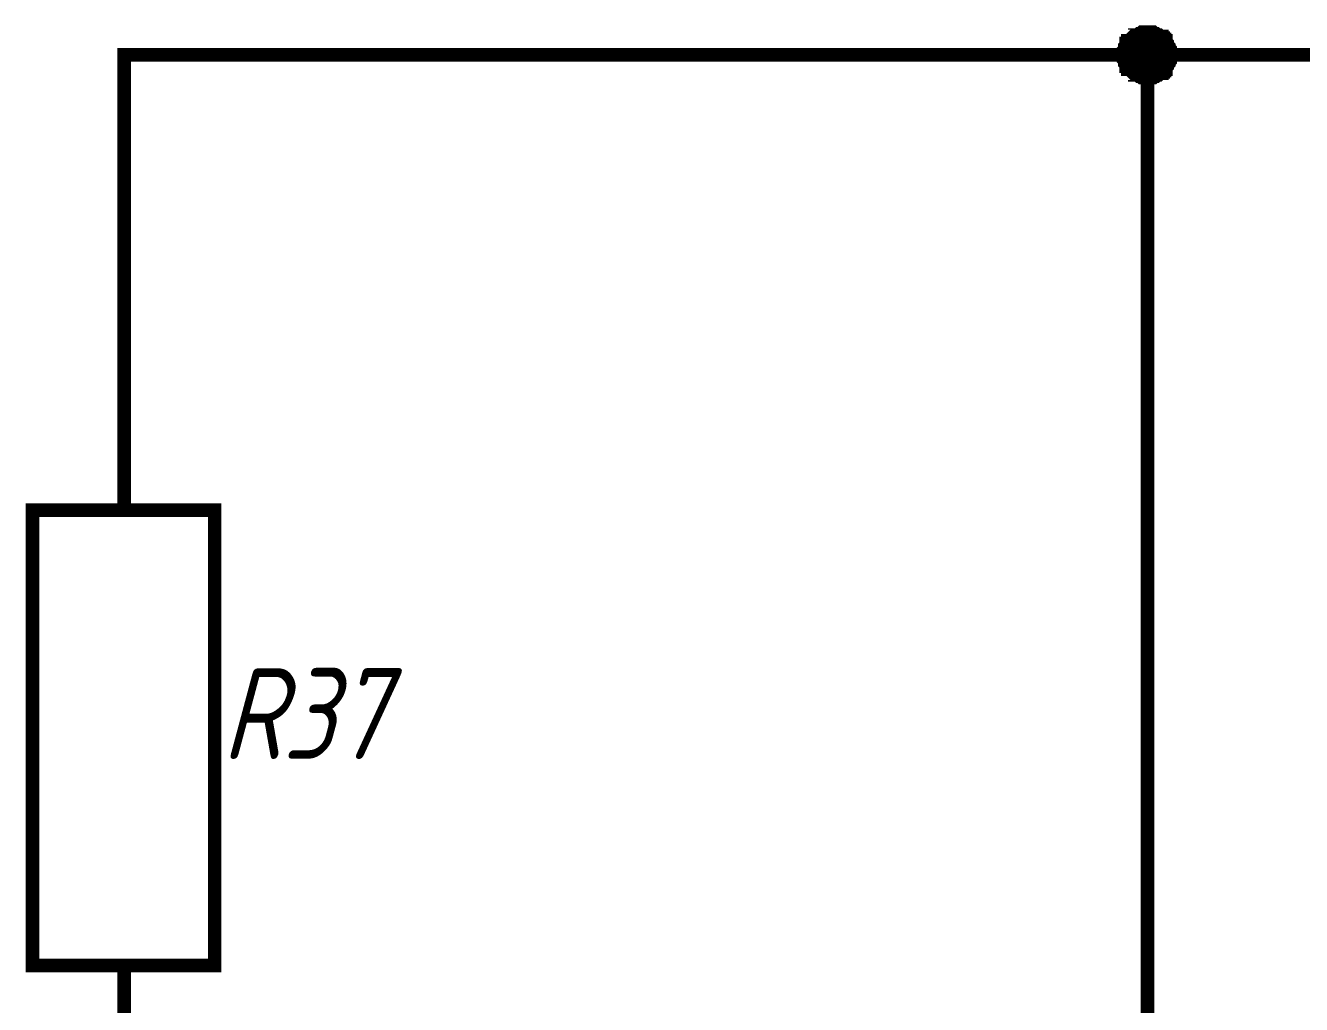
# Model space of a CAD drawing. Extents: x 196 to 1101, y 70 to 664.
# Drawn here: x 862.26 to 890.29, y 422.8 to 444.32 of the extents above; entities that cross this region are included whole.
import ezdxf

# ---------------------------------------------------------------- set-up
doc = ezdxf.new("R2010")
doc.units = 0
doc.header["$MEASUREMENT"] = 0
doc.layers.add('Sheet', color=255, linetype='CONTINUOUS')
doc.styles.add('GOST type A0', font='', dxfattribs={"oblique": 15, "height": 3.5})
doc.styles.get('GOST type A0').set_extended_font_data('GOST type A')

msp = doc.modelspace()

# ---------------------------------------------------------------- linework, layer by layer
at = {"layer": 'Sheet', "const_width": 0.3}
for points in [[(886.381, 443.669), (886.381, 443.7), (886.381, 443.731), (886.381, 443.731), (886.381, 443.762), (886.412, 443.793), (886.412, 443.824), (886.412, 443.855), (886.412, 443.855), (886.443, 443.886), (886.443, 443.917), (886.474, 443.917), (886.474, 443.948), (886.474, 443.979), (886.505, 443.979), (886.536, 444.01), (886.536, 444.01), (886.567, 444.041), (886.567, 444.041), (886.598, 444.072), (886.63, 444.072), (886.63, 444.104), (886.661, 444.104), (886.692, 444.104), (886.723, 444.135), (886.723, 444.135), (886.754, 444.135), (886.785, 444.166), (886.816, 444.166), (886.847, 444.166), (886.847, 444.166), (886.878, 444.166), (886.909, 444.166)], [(886.381, 443.669), (886.381, 443.7), (886.381, 443.731), (886.381, 443.731), (886.381, 443.762), (886.412, 443.793), (886.412, 443.824), (886.412, 443.855), (886.412, 443.855), (886.443, 443.886), (886.443, 443.917), (886.474, 443.917), (886.474, 443.948), (886.474, 443.979), (886.505, 443.979), (886.536, 444.01), (886.536, 444.01), (886.567, 444.041), (886.567, 444.041), (886.598, 444.072), (886.63, 444.072), (886.63, 444.104), (886.661, 444.104), (886.692, 444.104), (886.723, 444.135), (886.723, 444.135), (886.754, 444.135), (886.785, 444.166), (886.816, 444.166), (886.847, 444.166), (886.847, 444.166), (886.878, 444.166), (886.909, 444.166)], [(886.381, 443.669), (886.381, 443.7), (886.381, 443.731), (886.381, 443.731), (886.381, 443.762), (886.412, 443.793), (886.412, 443.824), (886.412, 443.855), (886.412, 443.855), (886.443, 443.886), (886.443, 443.917), (886.474, 443.917), (886.474, 443.948), (886.474, 443.979), (886.505, 443.979), (886.536, 444.01), (886.536, 444.01), (886.567, 444.041), (886.567, 444.041), (886.598, 444.072), (886.63, 444.072), (886.63, 444.104), (886.661, 444.104), (886.692, 444.104), (886.723, 444.135), (886.723, 444.135), (886.754, 444.135), (886.785, 444.166), (886.816, 444.166), (886.847, 444.166), (886.847, 444.166), (886.878, 444.166), (886.909, 444.166)], [(886.381, 443.669), (886.381, 443.7), (886.381, 443.731), (886.381, 443.731), (886.381, 443.762), (886.412, 443.793), (886.412, 443.824), (886.412, 443.855), (886.412, 443.855), (886.443, 443.886), (886.443, 443.917), (886.474, 443.917), (886.474, 443.948), (886.474, 443.979), (886.505, 443.979), (886.536, 444.01), (886.536, 444.01), (886.567, 444.041), (886.567, 444.041), (886.598, 444.072), (886.63, 444.072), (886.63, 444.104), (886.661, 444.104), (886.692, 444.104), (886.723, 444.135), (886.723, 444.135), (886.754, 444.135), (886.785, 444.166), (886.816, 444.166), (886.847, 444.166), (886.847, 444.166), (886.878, 444.166), (886.909, 444.166)], [(886.381, 443.669), (886.381, 443.7), (886.381, 443.731), (886.381, 443.731), (886.381, 443.762), (886.412, 443.793), (886.412, 443.824), (886.412, 443.855), (886.412, 443.855), (886.443, 443.886), (886.443, 443.917), (886.474, 443.917), (886.474, 443.948), (886.474, 443.979), (886.505, 443.979), (886.536, 444.01), (886.536, 444.01), (886.567, 444.041), (886.567, 444.041), (886.598, 444.072), (886.63, 444.072), (886.63, 444.104), (886.661, 444.104), (886.692, 444.104), (886.723, 444.135), (886.723, 444.135), (886.754, 444.135), (886.785, 444.166), (886.816, 444.166), (886.847, 444.166), (886.847, 444.166), (886.878, 444.166), (886.909, 444.166)], [(886.381, 443.669), (886.381, 443.7), (886.381, 443.731), (886.381, 443.731), (886.381, 443.762), (886.412, 443.793), (886.412, 443.824), (886.412, 443.855), (886.412, 443.855), (886.443, 443.886), (886.443, 443.917), (886.474, 443.917), (886.474, 443.948), (886.474, 443.979), (886.505, 443.979), (886.536, 444.01), (886.536, 444.01), (886.567, 444.041), (886.567, 444.041), (886.598, 444.072), (886.63, 444.072), (886.63, 444.104), (886.661, 444.104), (886.692, 444.104), (886.723, 444.135), (886.723, 444.135), (886.754, 444.135), (886.785, 444.166), (886.816, 444.166), (886.847, 444.166), (886.847, 444.166), (886.878, 444.166), (886.909, 444.166)], [(886.381, 443.669), (886.381, 443.7), (886.381, 443.731), (886.381, 443.731), (886.381, 443.762), (886.412, 443.793), (886.412, 443.824), (886.412, 443.855), (886.412, 443.855), (886.443, 443.886), (886.443, 443.917), (886.474, 443.917), (886.474, 443.948), (886.474, 443.979), (886.505, 443.979), (886.536, 444.01), (886.536, 444.01), (886.567, 444.041), (886.567, 444.041), (886.598, 444.072), (886.63, 444.072), (886.63, 444.104), (886.661, 444.104), (886.692, 444.104), (886.723, 444.135), (886.723, 444.135), (886.754, 444.135), (886.785, 444.166), (886.816, 444.166), (886.847, 444.166), (886.847, 444.166), (886.878, 444.166), (886.909, 444.166)], [(886.381, 443.669), (886.381, 443.7), (886.381, 443.731), (886.381, 443.731), (886.381, 443.762), (886.412, 443.793), (886.412, 443.824), (886.412, 443.855), (886.412, 443.855), (886.443, 443.886), (886.443, 443.917), (886.474, 443.917), (886.474, 443.948), (886.474, 443.979), (886.505, 443.979), (886.536, 444.01), (886.536, 444.01), (886.567, 444.041), (886.567, 444.041), (886.598, 444.072), (886.63, 444.072), (886.63, 444.104), (886.661, 444.104), (886.692, 444.104), (886.723, 444.135), (886.723, 444.135), (886.754, 444.135), (886.785, 444.166), (886.816, 444.166), (886.847, 444.166), (886.847, 444.166), (886.878, 444.166), (886.909, 444.166)], [(886.909, 444.166), (886.909, 444.166)], [(886.909, 444.166), (886.94, 444.166), (886.971, 444.166), (886.971, 444.166), (887.002, 444.166), (887.033, 444.166), (887.064, 444.135), (887.095, 444.135), (887.095, 444.135), (887.126, 444.104), (887.157, 444.104), (887.157, 444.104), (887.189, 444.072), (887.22, 444.072), (887.22, 444.041), (887.251, 444.041), (887.251, 444.01), (887.282, 444.01), (887.282, 443.979), (887.313, 443.979), (887.313, 443.948), (887.344, 443.917), (887.344, 443.917), (887.344, 443.886), (887.375, 443.855), (887.375, 443.855), (887.375, 443.824), (887.406, 443.793), (887.406, 443.762), (887.406, 443.731), (887.406, 443.731), (887.406, 443.7), (887.406, 443.669)], [(886.909, 444.166), (886.909, 444.166)], [(886.909, 444.166), (886.94, 444.166), (886.971, 444.166), (886.971, 444.166), (887.002, 444.166), (887.033, 444.166), (887.064, 444.135), (887.095, 444.135), (887.095, 444.135), (887.126, 444.104), (887.157, 444.104), (887.157, 444.104), (887.189, 444.072), (887.22, 444.072), (887.22, 444.041), (887.251, 444.041), (887.251, 444.01), (887.282, 444.01), (887.282, 443.979), (887.313, 443.979), (887.313, 443.948), (887.344, 443.917), (887.344, 443.917), (887.344, 443.886), (887.375, 443.855), (887.375, 443.855), (887.375, 443.824), (887.406, 443.793), (887.406, 443.762), (887.406, 443.731), (887.406, 443.731), (887.406, 443.7), (887.406, 443.669)], [(886.909, 444.166), (886.909, 444.166)], [(886.909, 444.166), (886.94, 444.166), (886.971, 444.166), (886.971, 444.166), (887.002, 444.166), (887.033, 444.166), (887.064, 444.135), (887.095, 444.135), (887.095, 444.135), (887.126, 444.104), (887.157, 444.104), (887.157, 444.104), (887.189, 444.072), (887.22, 444.072), (887.22, 444.041), (887.251, 444.041), (887.251, 444.01), (887.282, 444.01), (887.282, 443.979), (887.313, 443.979), (887.313, 443.948), (887.344, 443.917), (887.344, 443.917), (887.344, 443.886), (887.375, 443.855), (887.375, 443.855), (887.375, 443.824), (887.406, 443.793), (887.406, 443.762), (887.406, 443.731), (887.406, 443.731), (887.406, 443.7), (887.406, 443.669)], [(886.909, 444.166), (886.909, 444.166)], [(886.909, 444.166), (886.94, 444.166), (886.971, 444.166), (886.971, 444.166), (887.002, 444.166), (887.033, 444.166), (887.064, 444.135), (887.095, 444.135), (887.095, 444.135), (887.126, 444.104), (887.157, 444.104), (887.157, 444.104), (887.189, 444.072), (887.22, 444.072), (887.22, 444.041), (887.251, 444.041), (887.251, 444.01), (887.282, 444.01), (887.282, 443.979), (887.313, 443.979), (887.313, 443.948), (887.344, 443.917), (887.344, 443.917), (887.344, 443.886), (887.375, 443.855), (887.375, 443.855), (887.375, 443.824), (887.406, 443.793), (887.406, 443.762), (887.406, 443.731), (887.406, 443.731), (887.406, 443.7), (887.406, 443.669)], [(886.909, 444.166), (886.909, 444.166)], [(886.909, 444.166), (886.94, 444.166), (886.971, 444.166), (886.971, 444.166), (887.002, 444.166), (887.033, 444.166), (887.064, 444.135), (887.095, 444.135), (887.095, 444.135), (887.126, 444.104), (887.157, 444.104), (887.157, 444.104), (887.189, 444.072), (887.22, 444.072), (887.22, 444.041), (887.251, 444.041), (887.251, 444.01), (887.282, 444.01), (887.282, 443.979), (887.313, 443.979), (887.313, 443.948), (887.344, 443.917), (887.344, 443.917), (887.344, 443.886), (887.375, 443.855), (887.375, 443.855), (887.375, 443.824), (887.406, 443.793), (887.406, 443.762), (887.406, 443.731), (887.406, 443.731), (887.406, 443.7), (887.406, 443.669)], [(886.909, 444.166), (886.909, 444.166)], [(886.909, 444.166), (886.94, 444.166), (886.971, 444.166), (886.971, 444.166), (887.002, 444.166), (887.033, 444.166), (887.064, 444.135), (887.095, 444.135), (887.095, 444.135), (887.126, 444.104), (887.157, 444.104), (887.157, 444.104), (887.189, 444.072), (887.22, 444.072), (887.22, 444.041), (887.251, 444.041), (887.251, 444.01), (887.282, 444.01), (887.282, 443.979), (887.313, 443.979), (887.313, 443.948), (887.344, 443.917), (887.344, 443.917), (887.344, 443.886), (887.375, 443.855), (887.375, 443.855), (887.375, 443.824), (887.406, 443.793), (887.406, 443.762), (887.406, 443.731), (887.406, 443.731), (887.406, 443.7), (887.406, 443.669)], [(886.909, 444.166), (886.909, 444.166)], [(886.909, 444.166), (886.94, 444.166), (886.971, 444.166), (886.971, 444.166), (887.002, 444.166), (887.033, 444.166), (887.064, 444.135), (887.095, 444.135), (887.095, 444.135), (887.126, 444.104), (887.157, 444.104), (887.157, 444.104), (887.189, 444.072), (887.22, 444.072), (887.22, 444.041), (887.251, 444.041), (887.251, 444.01), (887.282, 444.01), (887.282, 443.979), (887.313, 443.979), (887.313, 443.948), (887.344, 443.917), (887.344, 443.917), (887.344, 443.886), (887.375, 443.855), (887.375, 443.855), (887.375, 443.824), (887.406, 443.793), (887.406, 443.762), (887.406, 443.731), (887.406, 443.731), (887.406, 443.7), (887.406, 443.669)], [(886.909, 444.166), (886.909, 444.166)], [(886.909, 444.166), (886.94, 444.166), (886.971, 444.166), (886.971, 444.166), (887.002, 444.166), (887.033, 444.166), (887.064, 444.135), (887.095, 444.135), (887.095, 444.135), (887.126, 444.104), (887.157, 444.104), (887.157, 444.104), (887.189, 444.072), (887.22, 444.072), (887.22, 444.041), (887.251, 444.041), (887.251, 444.01), (887.282, 444.01), (887.282, 443.979), (887.313, 443.979), (887.313, 443.948), (887.344, 443.917), (887.344, 443.917), (887.344, 443.886), (887.375, 443.855), (887.375, 443.855), (887.375, 443.824), (887.406, 443.793), (887.406, 443.762), (887.406, 443.731), (887.406, 443.731), (887.406, 443.7), (887.406, 443.669)], [(864.424, 436.181), (864.424, 443.669), (886.909, 443.669), (894.394, 443.669)], [(886.909, 443.171), (886.878, 443.171), (886.847, 443.171), (886.847, 443.171), (886.816, 443.171), (886.785, 443.171), (886.754, 443.203), (886.723, 443.203), (886.723, 443.203), (886.692, 443.234), (886.661, 443.234), (886.63, 443.234), (886.63, 443.265), (886.598, 443.265), (886.567, 443.296), (886.567, 443.296), (886.536, 443.327), (886.536, 443.327), (886.505, 443.358), (886.474, 443.358), (886.474, 443.389), (886.474, 443.42), (886.443, 443.42), (886.443, 443.451), (886.412, 443.482), (886.412, 443.482), (886.412, 443.513), (886.412, 443.544), (886.381, 443.575), (886.381, 443.606), (886.381, 443.606), (886.381, 443.638), (886.381, 443.669)], [(886.381, 443.669), (886.381, 443.669)], [(886.909, 443.171), (886.878, 443.171), (886.847, 443.171), (886.847, 443.171), (886.816, 443.171), (886.785, 443.171), (886.754, 443.203), (886.723, 443.203), (886.723, 443.203), (886.692, 443.234), (886.661, 443.234), (886.63, 443.234), (886.63, 443.265), (886.598, 443.265), (886.567, 443.296), (886.567, 443.296), (886.536, 443.327), (886.536, 443.327), (886.505, 443.358), (886.474, 443.358), (886.474, 443.389), (886.474, 443.42), (886.443, 443.42), (886.443, 443.451), (886.412, 443.482), (886.412, 443.482), (886.412, 443.513), (886.412, 443.544), (886.381, 443.575), (886.381, 443.606), (886.381, 443.606), (886.381, 443.638), (886.381, 443.669)], [(886.381, 443.669), (886.381, 443.669)], [(886.909, 443.171), (886.878, 443.171), (886.847, 443.171), (886.847, 443.171), (886.816, 443.171), (886.785, 443.171), (886.754, 443.203), (886.723, 443.203), (886.723, 443.203), (886.692, 443.234), (886.661, 443.234), (886.63, 443.234), (886.63, 443.265), (886.598, 443.265), (886.567, 443.296), (886.567, 443.296), (886.536, 443.327), (886.536, 443.327), (886.505, 443.358), (886.474, 443.358), (886.474, 443.389), (886.474, 443.42), (886.443, 443.42), (886.443, 443.451), (886.412, 443.482), (886.412, 443.482), (886.412, 443.513), (886.412, 443.544), (886.381, 443.575), (886.381, 443.606), (886.381, 443.606), (886.381, 443.638), (886.381, 443.669)], [(886.381, 443.669), (886.381, 443.669)], [(886.909, 443.171), (886.878, 443.171), (886.847, 443.171), (886.847, 443.171), (886.816, 443.171), (886.785, 443.171), (886.754, 443.203), (886.723, 443.203), (886.723, 443.203), (886.692, 443.234), (886.661, 443.234), (886.63, 443.234), (886.63, 443.265), (886.598, 443.265), (886.567, 443.296), (886.567, 443.296), (886.536, 443.327), (886.536, 443.327), (886.505, 443.358), (886.474, 443.358), (886.474, 443.389), (886.474, 443.42), (886.443, 443.42), (886.443, 443.451), (886.412, 443.482), (886.412, 443.482), (886.412, 443.513), (886.412, 443.544), (886.381, 443.575), (886.381, 443.606), (886.381, 443.606), (886.381, 443.638), (886.381, 443.669)], [(886.381, 443.669), (886.381, 443.669)], [(886.909, 443.171), (886.878, 443.171), (886.847, 443.171), (886.847, 443.171), (886.816, 443.171), (886.785, 443.171), (886.754, 443.203), (886.723, 443.203), (886.723, 443.203), (886.692, 443.234), (886.661, 443.234), (886.63, 443.234), (886.63, 443.265), (886.598, 443.265), (886.567, 443.296), (886.567, 443.296), (886.536, 443.327), (886.536, 443.327), (886.505, 443.358), (886.474, 443.358), (886.474, 443.389), (886.474, 443.42), (886.443, 443.42), (886.443, 443.451), (886.412, 443.482), (886.412, 443.482), (886.412, 443.513), (886.412, 443.544), (886.381, 443.575), (886.381, 443.606), (886.381, 443.606), (886.381, 443.638), (886.381, 443.669)], [(886.381, 443.669), (886.381, 443.669)], [(886.909, 443.171), (886.878, 443.171), (886.847, 443.171), (886.847, 443.171), (886.816, 443.171), (886.785, 443.171), (886.754, 443.203), (886.723, 443.203), (886.723, 443.203), (886.692, 443.234), (886.661, 443.234), (886.63, 443.234), (886.63, 443.265), (886.598, 443.265), (886.567, 443.296), (886.567, 443.296), (886.536, 443.327), (886.536, 443.327), (886.505, 443.358), (886.474, 443.358), (886.474, 443.389), (886.474, 443.42), (886.443, 443.42), (886.443, 443.451), (886.412, 443.482), (886.412, 443.482), (886.412, 443.513), (886.412, 443.544), (886.381, 443.575), (886.381, 443.606), (886.381, 443.606), (886.381, 443.638), (886.381, 443.669)], [(886.381, 443.669), (886.381, 443.669)], [(886.909, 443.171), (886.878, 443.171), (886.847, 443.171), (886.847, 443.171), (886.816, 443.171), (886.785, 443.171), (886.754, 443.203), (886.723, 443.203), (886.723, 443.203), (886.692, 443.234), (886.661, 443.234), (886.63, 443.234), (886.63, 443.265), (886.598, 443.265), (886.567, 443.296), (886.567, 443.296), (886.536, 443.327), (886.536, 443.327), (886.505, 443.358), (886.474, 443.358), (886.474, 443.389), (886.474, 443.42), (886.443, 443.42), (886.443, 443.451), (886.412, 443.482), (886.412, 443.482), (886.412, 443.513), (886.412, 443.544), (886.381, 443.575), (886.381, 443.606), (886.381, 443.606), (886.381, 443.638), (886.381, 443.669)], [(886.381, 443.669), (886.381, 443.669)], [(886.909, 443.171), (886.878, 443.171), (886.847, 443.171), (886.847, 443.171), (886.816, 443.171), (886.785, 443.171), (886.754, 443.203), (886.723, 443.203), (886.723, 443.203), (886.692, 443.234), (886.661, 443.234), (886.63, 443.234), (886.63, 443.265), (886.598, 443.265), (886.567, 443.296), (886.567, 443.296), (886.536, 443.327), (886.536, 443.327), (886.505, 443.358), (886.474, 443.358), (886.474, 443.389), (886.474, 443.42), (886.443, 443.42), (886.443, 443.451), (886.412, 443.482), (886.412, 443.482), (886.412, 443.513), (886.412, 443.544), (886.381, 443.575), (886.381, 443.606), (886.381, 443.606), (886.381, 443.638), (886.381, 443.669)], [(886.381, 443.669), (886.381, 443.669)], [(886.909, 423.661), (886.909, 443.669)], [(887.406, 443.669), (887.406, 443.638), (887.406, 443.606), (887.406, 443.606), (887.406, 443.575), (887.406, 443.544), (887.375, 443.513), (887.375, 443.482), (887.375, 443.482), (887.344, 443.451), (887.344, 443.42), (887.344, 443.42), (887.313, 443.389), (887.313, 443.358), (887.282, 443.358), (887.282, 443.327), (887.251, 443.327), (887.251, 443.296), (887.22, 443.296), (887.22, 443.265), (887.189, 443.265), (887.157, 443.234), (887.157, 443.234), (887.126, 443.234), (887.095, 443.203), (887.095, 443.203), (887.064, 443.203), (887.033, 443.171), (887.002, 443.171), (886.971, 443.171), (886.971, 443.171), (886.94, 443.171), (886.909, 443.171)], [(887.406, 443.669), (887.406, 443.638), (887.406, 443.606), (887.406, 443.606), (887.406, 443.575), (887.406, 443.544), (887.375, 443.513), (887.375, 443.482), (887.375, 443.482), (887.344, 443.451), (887.344, 443.42), (887.344, 443.42), (887.313, 443.389), (887.313, 443.358), (887.282, 443.358), (887.282, 443.327), (887.251, 443.327), (887.251, 443.296), (887.22, 443.296), (887.22, 443.265), (887.189, 443.265), (887.157, 443.234), (887.157, 443.234), (887.126, 443.234), (887.095, 443.203), (887.095, 443.203), (887.064, 443.203), (887.033, 443.171), (887.002, 443.171), (886.971, 443.171), (886.971, 443.171), (886.94, 443.171), (886.909, 443.171)], [(887.406, 443.669), (887.406, 443.638), (887.406, 443.606), (887.406, 443.606), (887.406, 443.575), (887.406, 443.544), (887.375, 443.513), (887.375, 443.482), (887.375, 443.482), (887.344, 443.451), (887.344, 443.42), (887.344, 443.42), (887.313, 443.389), (887.313, 443.358), (887.282, 443.358), (887.282, 443.327), (887.251, 443.327), (887.251, 443.296), (887.22, 443.296), (887.22, 443.265), (887.189, 443.265), (887.157, 443.234), (887.157, 443.234), (887.126, 443.234), (887.095, 443.203), (887.095, 443.203), (887.064, 443.203), (887.033, 443.171), (887.002, 443.171), (886.971, 443.171), (886.971, 443.171), (886.94, 443.171), (886.909, 443.171)], [(887.406, 443.669), (887.406, 443.638), (887.406, 443.606), (887.406, 443.606), (887.406, 443.575), (887.406, 443.544), (887.375, 443.513), (887.375, 443.482), (887.375, 443.482), (887.344, 443.451), (887.344, 443.42), (887.344, 443.42), (887.313, 443.389), (887.313, 443.358), (887.282, 443.358), (887.282, 443.327), (887.251, 443.327), (887.251, 443.296), (887.22, 443.296), (887.22, 443.265), (887.189, 443.265), (887.157, 443.234), (887.157, 443.234), (887.126, 443.234), (887.095, 443.203), (887.095, 443.203), (887.064, 443.203), (887.033, 443.171), (887.002, 443.171), (886.971, 443.171), (886.971, 443.171), (886.94, 443.171), (886.909, 443.171)], [(887.406, 443.669), (887.406, 443.638), (887.406, 443.606), (887.406, 443.606), (887.406, 443.575), (887.406, 443.544), (887.375, 443.513), (887.375, 443.482), (887.375, 443.482), (887.344, 443.451), (887.344, 443.42), (887.344, 443.42), (887.313, 443.389), (887.313, 443.358), (887.282, 443.358), (887.282, 443.327), (887.251, 443.327), (887.251, 443.296), (887.22, 443.296), (887.22, 443.265), (887.189, 443.265), (887.157, 443.234), (887.157, 443.234), (887.126, 443.234), (887.095, 443.203), (887.095, 443.203), (887.064, 443.203), (887.033, 443.171), (887.002, 443.171), (886.971, 443.171), (886.971, 443.171), (886.94, 443.171), (886.909, 443.171)], [(887.406, 443.669), (887.406, 443.638), (887.406, 443.606), (887.406, 443.606), (887.406, 443.575), (887.406, 443.544), (887.375, 443.513), (887.375, 443.482), (887.375, 443.482), (887.344, 443.451), (887.344, 443.42), (887.344, 443.42), (887.313, 443.389), (887.313, 443.358), (887.282, 443.358), (887.282, 443.327), (887.251, 443.327), (887.251, 443.296), (887.22, 443.296), (887.22, 443.265), (887.189, 443.265), (887.157, 443.234), (887.157, 443.234), (887.126, 443.234), (887.095, 443.203), (887.095, 443.203), (887.064, 443.203), (887.033, 443.171), (887.002, 443.171), (886.971, 443.171), (886.971, 443.171), (886.94, 443.171), (886.909, 443.171)], [(887.406, 443.669), (887.406, 443.638), (887.406, 443.606), (887.406, 443.606), (887.406, 443.575), (887.406, 443.544), (887.375, 443.513), (887.375, 443.482), (887.375, 443.482), (887.344, 443.451), (887.344, 443.42), (887.344, 443.42), (887.313, 443.389), (887.313, 443.358), (887.282, 443.358), (887.282, 443.327), (887.251, 443.327), (887.251, 443.296), (887.22, 443.296), (887.22, 443.265), (887.189, 443.265), (887.157, 443.234), (887.157, 443.234), (887.126, 443.234), (887.095, 443.203), (887.095, 443.203), (887.064, 443.203), (887.033, 443.171), (887.002, 443.171), (886.971, 443.171), (886.971, 443.171), (886.94, 443.171), (886.909, 443.171)], [(887.406, 443.669), (887.406, 443.638), (887.406, 443.606), (887.406, 443.606), (887.406, 443.575), (887.406, 443.544), (887.375, 443.513), (887.375, 443.482), (887.375, 443.482), (887.344, 443.451), (887.344, 443.42), (887.344, 443.42), (887.313, 443.389), (887.313, 443.358), (887.282, 443.358), (887.282, 443.327), (887.251, 443.327), (887.251, 443.296), (887.22, 443.296), (887.22, 443.265), (887.189, 443.265), (887.157, 443.234), (887.157, 443.234), (887.126, 443.234), (887.095, 443.203), (887.095, 443.203), (887.064, 443.203), (887.033, 443.171), (887.002, 443.171), (886.971, 443.171), (886.971, 443.171), (886.94, 443.171), (886.909, 443.171)], [(887.406, 443.669), (887.406, 443.669), (887.406, 443.669), (887.406, 443.669), (887.406, 443.669), (887.406, 443.669), (887.406, 443.669), (887.406, 443.669), (887.406, 443.669), (887.406, 443.669), (887.406, 443.669), (887.406, 443.669), (887.406, 443.669), (887.406, 443.669), (887.406, 443.669), (887.406, 443.669), (887.406, 443.669), (887.406, 443.669), (887.406, 443.669), (887.406, 443.669), (887.406, 443.669), (887.406, 443.669), (887.406, 443.669), (887.406, 443.669), (887.406, 443.669), (887.406, 443.669), (887.406, 443.669), (887.406, 443.669), (887.406, 443.669), (887.406, 443.669), (887.406, 443.669), (887.406, 443.669), (887.406, 443.669)], [(887.406, 443.669), (887.406, 443.669)], [(887.406, 443.669), (887.406, 443.669), (887.406, 443.669), (887.406, 443.669), (887.406, 443.669), (887.406, 443.669), (887.406, 443.669), (887.406, 443.669), (887.406, 443.669), (887.406, 443.669), (887.406, 443.669), (887.406, 443.669), (887.406, 443.669), (887.406, 443.669), (887.406, 443.669), (887.406, 443.669), (887.406, 443.669), (887.406, 443.669), (887.406, 443.669), (887.406, 443.669), (887.406, 443.669), (887.406, 443.669), (887.406, 443.669), (887.406, 443.669), (887.406, 443.669), (887.406, 443.669), (887.406, 443.669), (887.406, 443.669), (887.406, 443.669), (887.406, 443.669), (887.406, 443.669), (887.406, 443.669), (887.406, 443.669)], [(887.406, 443.669), (887.406, 443.669)], [(887.406, 443.669), (887.406, 443.669), (887.406, 443.669), (887.406, 443.669), (887.406, 443.669), (887.406, 443.669), (887.406, 443.669), (887.406, 443.669), (887.406, 443.669), (887.406, 443.669), (887.406, 443.669), (887.406, 443.669), (887.406, 443.669), (887.406, 443.669), (887.406, 443.669), (887.406, 443.669), (887.406, 443.669), (887.406, 443.669), (887.406, 443.669), (887.406, 443.669), (887.406, 443.669), (887.406, 443.669), (887.406, 443.669), (887.406, 443.669), (887.406, 443.669), (887.406, 443.669), (887.406, 443.669), (887.406, 443.669), (887.406, 443.669), (887.406, 443.669), (887.406, 443.669), (887.406, 443.669), (887.406, 443.669)], [(887.406, 443.669), (887.406, 443.669)], [(887.406, 443.669), (887.406, 443.669), (887.406, 443.669), (887.406, 443.669), (887.406, 443.669), (887.406, 443.669), (887.406, 443.669), (887.406, 443.669), (887.406, 443.669), (887.406, 443.669), (887.406, 443.669), (887.406, 443.669), (887.406, 443.669), (887.406, 443.669), (887.406, 443.669), (887.406, 443.669), (887.406, 443.669), (887.406, 443.669), (887.406, 443.669), (887.406, 443.669), (887.406, 443.669), (887.406, 443.669), (887.406, 443.669), (887.406, 443.669), (887.406, 443.669), (887.406, 443.669), (887.406, 443.669), (887.406, 443.669), (887.406, 443.669), (887.406, 443.669), (887.406, 443.669), (887.406, 443.669), (887.406, 443.669)], [(887.406, 443.669), (887.406, 443.669)], [(887.406, 443.669), (887.406, 443.669), (887.406, 443.669), (887.406, 443.669), (887.406, 443.669), (887.406, 443.669), (887.406, 443.669), (887.406, 443.669), (887.406, 443.669), (887.406, 443.669), (887.406, 443.669), (887.406, 443.669), (887.406, 443.669), (887.406, 443.669), (887.406, 443.669), (887.406, 443.669), (887.406, 443.669), (887.406, 443.669), (887.406, 443.669), (887.406, 443.669), (887.406, 443.669), (887.406, 443.669), (887.406, 443.669), (887.406, 443.669), (887.406, 443.669), (887.406, 443.669), (887.406, 443.669), (887.406, 443.669), (887.406, 443.669), (887.406, 443.669), (887.406, 443.669), (887.406, 443.669), (887.406, 443.669)], [(887.406, 443.669), (887.406, 443.669)], [(887.406, 443.669), (887.406, 443.669), (887.406, 443.669), (887.406, 443.669), (887.406, 443.669), (887.406, 443.669), (887.406, 443.669), (887.406, 443.669), (887.406, 443.669), (887.406, 443.669), (887.406, 443.669), (887.406, 443.669), (887.406, 443.669), (887.406, 443.669), (887.406, 443.669), (887.406, 443.669), (887.406, 443.669), (887.406, 443.669), (887.406, 443.669), (887.406, 443.669), (887.406, 443.669), (887.406, 443.669), (887.406, 443.669), (887.406, 443.669), (887.406, 443.669), (887.406, 443.669), (887.406, 443.669), (887.406, 443.669), (887.406, 443.669), (887.406, 443.669), (887.406, 443.669), (887.406, 443.669), (887.406, 443.669)], [(887.406, 443.669), (887.406, 443.669)], [(887.406, 443.669), (887.406, 443.669), (887.406, 443.669), (887.406, 443.669), (887.406, 443.669), (887.406, 443.669), (887.406, 443.669), (887.406, 443.669), (887.406, 443.669), (887.406, 443.669), (887.406, 443.669), (887.406, 443.669), (887.406, 443.669), (887.406, 443.669), (887.406, 443.669), (887.406, 443.669), (887.406, 443.669), (887.406, 443.669), (887.406, 443.669), (887.406, 443.669), (887.406, 443.669), (887.406, 443.669), (887.406, 443.669), (887.406, 443.669), (887.406, 443.669), (887.406, 443.669), (887.406, 443.669), (887.406, 443.669), (887.406, 443.669), (887.406, 443.669), (887.406, 443.669), (887.406, 443.669), (887.406, 443.669)], [(887.406, 443.669), (887.406, 443.669)], [(887.406, 443.669), (887.406, 443.669), (887.406, 443.669), (887.406, 443.669), (887.406, 443.669), (887.406, 443.669), (887.406, 443.669), (887.406, 443.669), (887.406, 443.669), (887.406, 443.669), (887.406, 443.669), (887.406, 443.669), (887.406, 443.669), (887.406, 443.669), (887.406, 443.669), (887.406, 443.669), (887.406, 443.669), (887.406, 443.669), (887.406, 443.669), (887.406, 443.669), (887.406, 443.669), (887.406, 443.669), (887.406, 443.669), (887.406, 443.669), (887.406, 443.669), (887.406, 443.669), (887.406, 443.669), (887.406, 443.669), (887.406, 443.669), (887.406, 443.669), (887.406, 443.669), (887.406, 443.669), (887.406, 443.669)], [(887.406, 443.669), (887.406, 443.669)], [(864.424, 433.665), (864.424, 436.181)], [(864.424, 423.661), (864.424, 421.176)], [(886.909, 421.176), (886.909, 423.661)]]:
    msp.add_lwpolyline(points, dxfattribs=at)
at = {"layer": 'Sheet', "const_width": 0.508}
msp.add_lwpolyline([(886.682, 443.683, 1), (887.19, 443.683, 1)], format="xyb", close=True, dxfattribs=at)
at = {"layer": 'Sheet', "const_width": 0.3}
msp.add_lwpolyline([(862.406, 433.665), (866.412, 433.665), (866.412, 423.661), (862.406, 423.661), (862.406, 433.665)], close=True, dxfattribs=at)

# ---------------------------------------------------------------- texts
at = {"layer": 'Sheet', "style": 'GOST type A0', "oblique": 15}
msp.add_text('R37', height=2, dxfattribs=at).set_placement((866.567, 428.197))

doc.saveas('drawing.dxf')
